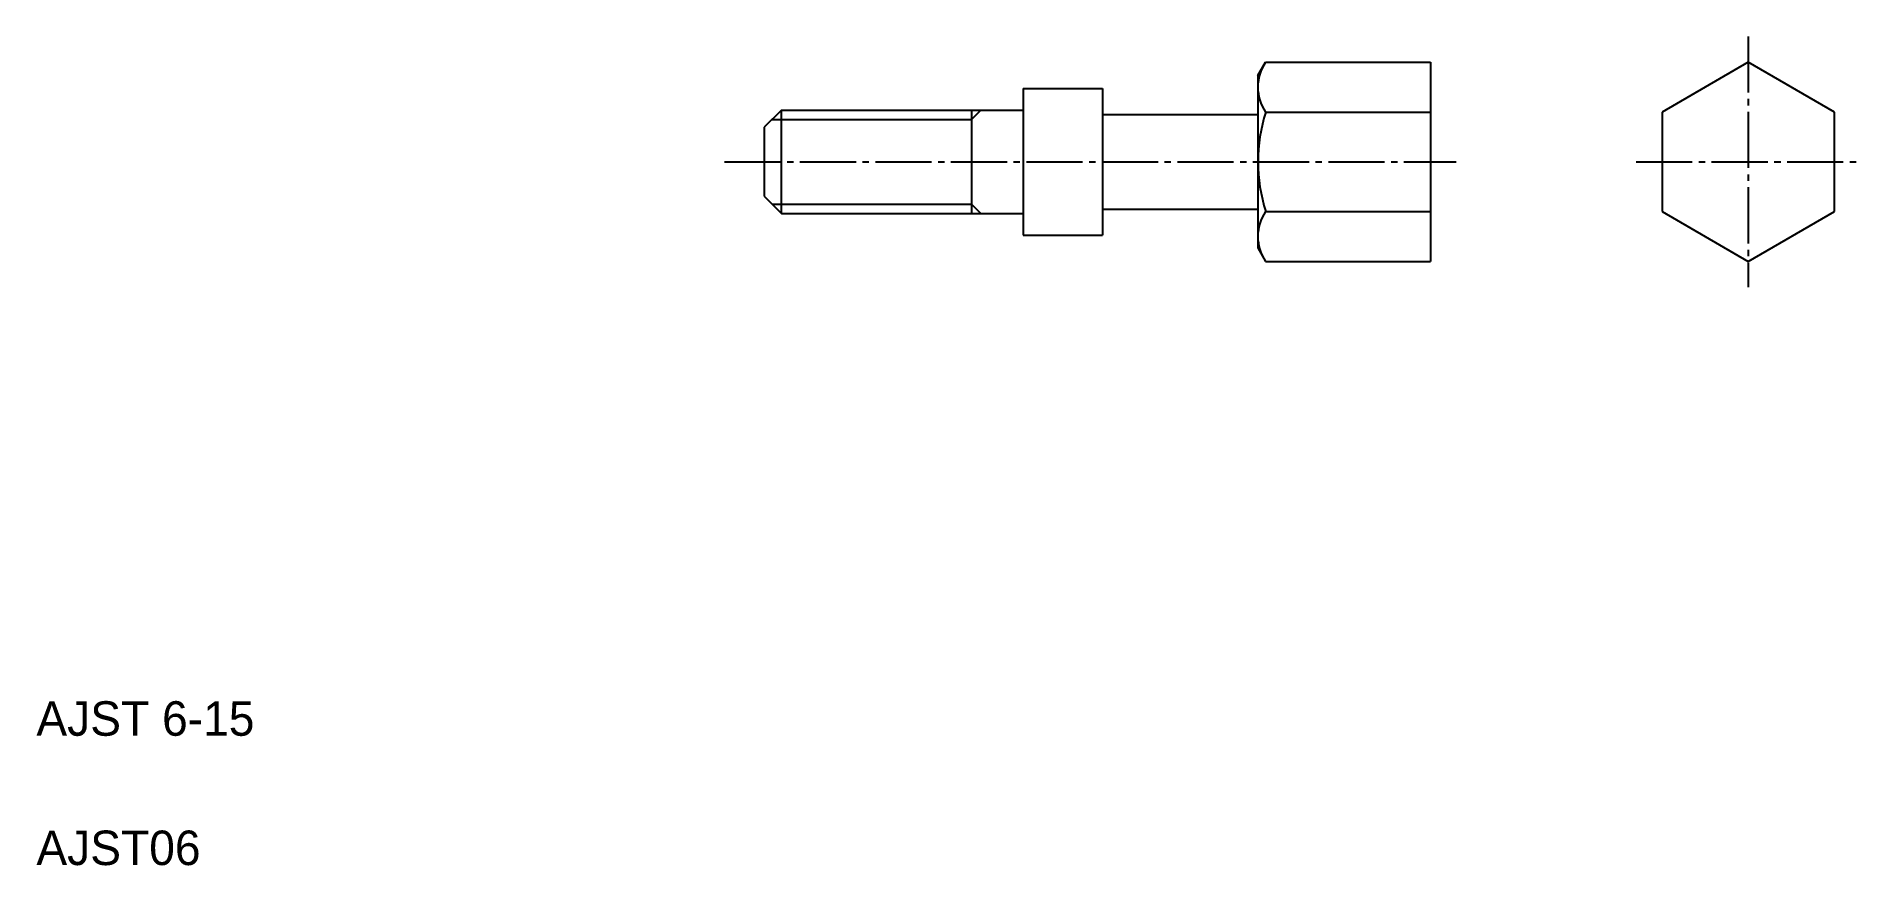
# Model space of a CAD drawing. Extents: x 5 to 111, y 5 to 53.
import ezdxf

# ---------------------------------------------------------------- set-up
doc = ezdxf.new("R2010")
doc.units = 0
doc.header["$LTSCALE"] = 0.25
doc.linetypes.add('CENTER', pattern=[17.5, 13, -1.5, 1.5, -1.5])
doc.layers.get('0').update_dxf_attribs({"linetype": 'CONTINUOUS'})
doc.layers.add('CENTER', color=1, linetype='CENTER')

msp = doc.modelspace()

# ---------------------------------------------------------------- linework, layer by layer
at = {"color": 7, "linetype": 'CONTINUOUS'}
for p, q in [((75.78, 50.79), (76.23, 51.56)), ((75.78, 50.79), (75.78, 40.79)), ((76.23, 51.56), (85.78, 51.56)), ((85.78, 51.56), (85.78, 40.01)), ((104.2, 51.56), (99.2, 48.67)), ((109.2, 48.67), (104.2, 51.56)), ((62.18, 50.04), (66.78, 50.04)), ((62.18, 50.04), (62.18, 41.54)), ((66.78, 50.04), (66.78, 41.54)), ((48.18, 48.79), (47.18, 47.79)), ((48.18, 48.79), (62.18, 48.79)), ((48.18, 42.79), (48.18, 48.79)), ((59.18, 48.79), (59.18, 42.79)), ((76.23, 48.67), (85.78, 48.67)), ((99.2, 48.67), (99.2, 42.9)), ((109.2, 42.9), (109.2, 48.67)), ((47.18, 47.79), (47.18, 43.79)), ((66.78, 48.54), (75.78, 48.54)), ((47.18, 43.79), (48.18, 42.79)), ((48.18, 42.79), (62.18, 42.79)), ((66.78, 43.04), (75.78, 43.04)), ((76.23, 42.9), (85.78, 42.9)), ((99.2, 42.9), (104.2, 40.01)), ((104.2, 40.01), (109.2, 42.9)), ((62.18, 41.54), (66.78, 41.54)), ((75.78, 40.79), (76.23, 40.01)), ((76.23, 40.01), (85.78, 40.01))]:
    msp.add_line(p, q, dxfattribs=at)
for p, q in [((51.68, 48.79), (51.68, 48.79)), ((55.18, 48.79), (55.18, 48.79))]:
    msp.add_line(p, q)
at = {"color": 3, "linetype": 'CONTINUOUS'}
for p, q in [((59.18, 48.24), (59.72, 48.79)), ((47.64, 48.24), (59.18, 48.24)), ((47.64, 43.33), (59.18, 43.33)), ((59.18, 43.33), (59.72, 42.79))]:
    msp.add_line(p, q, dxfattribs=at)
for centre, radius, start, end in [((78.34, 50.12), 2.56, 145.6126, 214.3876), ((85.34, 45.79), 9.55, 162.412, 197.588), ((78.34, 41.46), 2.56, 145.6124, 214.3874)]:
    msp.add_arc(centre, radius, start, end)
at = {"layer": 'CENTER', "color": 1, "linetype": 'CENTER'}
for p, q in [((104.2, 53.06), (104.2, 38.51)), ((44.87, 45.79), (87.28, 45.79)), ((97.7, 45.79), (110.7, 45.79))]:
    msp.add_line(p, q, dxfattribs=at)

# ---------------------------------------------------------------- texts
for s, p in [('AJST 6-15', (5, 12.5)), ('AJST06', (5, 5))]:
    msp.add_text(s, height=2).set_placement(p)

doc.saveas('drawing.dxf')
